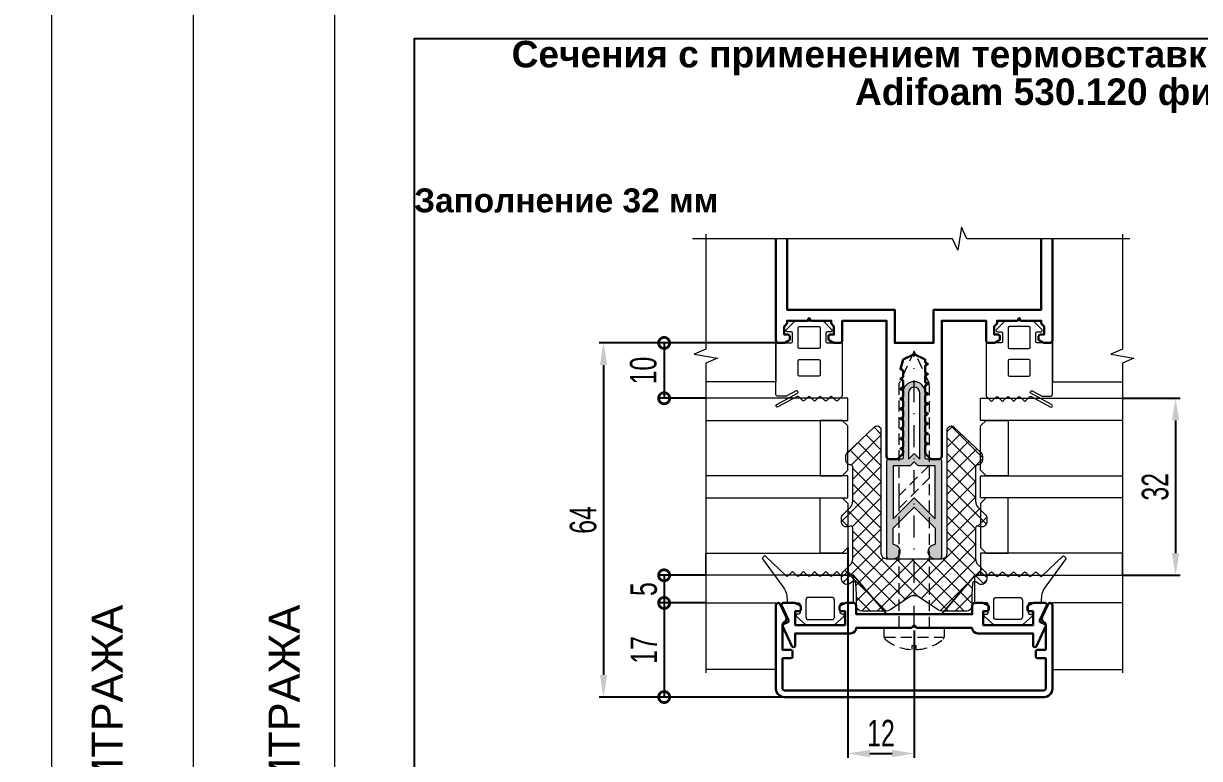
# Model space of a CAD drawing. Extents: x -37 to 8820, y -336 to 478.
# Drawn here: x 4390.8 to 4523.8, y 205.7 to 288.7 of the extents above; entities that cross this region are included whole.
import ezdxf

# ---------------------------------------------------------------- set-up
doc = ezdxf.new("R2010")
doc.units = 0
doc.header["$LTSCALE"] = 5
doc.linetypes.add('DASHDOT', pattern=[1, 0.5, -0.25, 0, -0.25])
doc.linetypes.add('HIDDEN', pattern=[0.375, 0.25, -0.125])
doc.layers.get('0').update_dxf_attribs({"linetype": 'CONTINUOUS', "lineweight": 30})
doc.layers.get('DEFPOINTS').update_dxf_attribs({"linetype": 'CONTINUOUS'})
for name, color, linetype, lineweight in [('1', 6, 'DASHDOT', 13), ('2', 3, 'HIDDEN', 13), ('Dimentions', 5, 'CONTINUOUS', 15), ('Glass', 5, 'CONTINUOUS', 20), ('Герлен', 7, 'CONTINUOUS', 60), ('Зигзаг', 1, 'CONTINUOUS', 15), ('Конструкции', 252, 'CONTINUOUS', 20), ('Рамки', 1, 'CONTINUOUS', 15), ('Текстовый', 7, 'CONTINUOUS', 9), ('Уплотнители', 1, 'CONTINUOUS', 20), ('Штриховка', 1, 'CONTINUOUS', 5)]:
    doc.layers.add(name, color=color, linetype=linetype, lineweight=lineweight)
doc.layers.add('Скрытые', color=14, linetype='CONTINUOUS', plot=False)
doc.styles.add('3', font='RUSS.SHX', dxfattribs={"width": 0.7, "height": 3})
doc.styles.add('Каталожный', font='arial.ttf', dxfattribs={"height": 2.5})
doc.styles.add('Фирм', font='arial.ttf', dxfattribs={"height": 3.5})
doc.dimstyles.new('MX1_6', dxfattribs={"dimtxt": 3, "dimasz": 2.5, "dimexe": 0.5, "dimexo": 0, "dimgap": 0.8, "dimtad": 1, "dimlfac": 1.6, "dimdsep": 46, "dimtxsty": '3', "dimcen": 0, "dimclrd": 256, "dimclre": 256, "dimclrt": 256, "dimaunit": 1, "dimadec": 0, "dimazin": 0, "dimtfac": 1, "dimtmove": 0, "dimatfit": 1, "dimfxl": 1, "dimtvp": 1, "dimtolj": 1, "dimtzin": 0, "dimarcsym": 0})

# ---------------------------------------------------------------- blocks, each defined once
blk = doc.blocks.new('*D420')
at = {"layer": 'DEFPOINTS', "color": 0, "linetype": 'Continuous', "transparency": 16777216}
for p in [(4515.07, 246.4), (4515.07, 226.4), (4521.08, 226.4)]:
    blk.add_point(p, dxfattribs=at)
at = {"layer": 'Dimentions', "linetype": 'Continuous', "lineweight": -2, "transparency": 16777216}
for p, q in [((4515.07, 246.4), (4521.58, 246.4)), ((4521.08, 243.9), (4521.08, 228.9)), ((4515.07, 226.4), (4521.58, 226.4))]:
    blk.add_line(p, q, dxfattribs=at)
at = {"layer": 'Dimentions', "linetype": 'Continuous', "transparency": 16777216}
for points in [[(4520.66, 243.9), (4521.49, 243.9), (4521.08, 246.4)], [(4520.66, 228.9), (4521.49, 228.9), (4521.08, 226.4)]]:
    blk.add_solid(points, dxfattribs=at)
at = {"layer": 'Dimentions', "linetype": 'Continuous', "transparency": 16777216, "insert": (4518.78, 236.4), "char_height": 3, "attachment_point": 5, "rotation": 90, "style": '3'}
blk.add_mtext('\\A1;32', dxfattribs=at)
blk = doc.blocks.new('_DotSmall')
at = {"color": 0, "linetype": 'ByBlock', "const_width": 0.5}
blk.add_lwpolyline([(-0.0625, 0, 1), (0.0625, 0, 1)], format="xyb", close=True, dxfattribs=at)
blk = doc.blocks.new('*D421')
at = {"layer": 'DEFPOINTS', "color": 0, "linetype": 'Continuous', "transparency": 16777216}
for p in [(4467.98, 223.28), (4463.26, 212.65), (4477.66, 212.65)]:
    blk.add_point(p, dxfattribs=at)
at = {"layer": 'Dimentions', "linetype": 'Continuous', "lineweight": -2, "transparency": 16777216}
for p, q in [((4467.98, 223.28), (4462.76, 223.28)), ((4463.26, 223.28), (4463.26, 212.65)), ((4477.66, 212.65), (4462.76, 212.65))]:
    blk.add_line(p, q, dxfattribs=at)
at = {"layer": 'Dimentions', "linetype": 'Continuous', "lineweight": -2, "transparency": 16777216, "xscale": 2.5, "yscale": 2.5, "zscale": 2.5}
for p, rotation in [((4463.26, 223.28), 90), ((4463.26, 212.65), 270)]:
    blk.add_blockref('_DotSmall', p, dxfattribs=dict(at, rotation=rotation))
at = {"layer": 'Dimentions', "linetype": 'Continuous', "transparency": 16777216, "insert": (4460.96, 217.96), "char_height": 3, "attachment_point": 5, "rotation": 90, "style": '3'}
blk.add_mtext('\\A1;17', dxfattribs=at)
blk = doc.blocks.new('*D422')
at = {"layer": 'DEFPOINTS', "color": 0, "linetype": 'Continuous', "transparency": 16777216}
for p in [(4467.98, 226.4), (4463.26, 223.28), (4467.98, 223.28)]:
    blk.add_point(p, dxfattribs=at)
at = {"layer": 'Dimentions', "linetype": 'Continuous', "lineweight": -2, "transparency": 16777216}
for p, q in [((4467.98, 226.4), (4462.76, 226.4)), ((4463.26, 226.4), (4463.26, 223.28)), ((4467.98, 223.28), (4462.76, 223.28))]:
    blk.add_line(p, q, dxfattribs=at)
at = {"layer": 'Dimentions', "linetype": 'Continuous', "lineweight": -2, "transparency": 16777216, "xscale": 2.5, "yscale": 2.5, "zscale": 2.5}
for p, rotation in [((4463.26, 226.4), 90), ((4463.26, 223.28), 270)]:
    blk.add_blockref('_DotSmall', p, dxfattribs=dict(at, rotation=rotation))
at = {"layer": 'Dimentions', "linetype": 'Continuous', "transparency": 16777216, "insert": (4460.96, 224.84), "char_height": 3, "attachment_point": 5, "rotation": 90, "style": '3'}
blk.add_mtext('\\A1;5', dxfattribs=at)
blk = doc.blocks.new('*D423')
at = {"layer": 'DEFPOINTS', "color": 0, "linetype": 'Continuous', "transparency": 16777216}
for p in [(4475.9, 252.65), (4463.26, 246.4), (4467.98, 246.4)]:
    blk.add_point(p, dxfattribs=at)
at = {"layer": 'Dimentions', "linetype": 'Continuous', "lineweight": -2, "transparency": 16777216}
for p, q in [((4475.9, 252.65), (4462.76, 252.65)), ((4463.26, 252.65), (4463.26, 246.4)), ((4467.98, 246.4), (4462.76, 246.4))]:
    blk.add_line(p, q, dxfattribs=at)
at = {"layer": 'Dimentions', "linetype": 'Continuous', "lineweight": -2, "transparency": 16777216, "xscale": 2.5, "yscale": 2.5, "zscale": 2.5}
for p, rotation in [((4463.26, 252.65), 90), ((4463.26, 246.4), 270)]:
    blk.add_blockref('_DotSmall', p, dxfattribs=dict(at, rotation=rotation))
at = {"layer": 'Dimentions', "linetype": 'Continuous', "transparency": 16777216, "insert": (4460.91, 249.53), "char_height": 3, "attachment_point": 5, "rotation": 90, "style": '3'}
blk.add_mtext('\\A1;10', dxfattribs=at)
blk = doc.blocks.new('*D424')
at = {"layer": 'DEFPOINTS', "color": 0, "linetype": 'Continuous', "transparency": 16777216}
for p in [(4475.9, 252.65), (4456.41, 212.65), (4475.32, 212.65)]:
    blk.add_point(p, dxfattribs=at)
at = {"layer": 'Dimentions', "linetype": 'Continuous', "lineweight": -2, "transparency": 16777216}
for p, q in [((4475.9, 252.65), (4455.91, 252.65)), ((4456.41, 250.15), (4456.41, 215.15)), ((4475.32, 212.65), (4455.91, 212.65))]:
    blk.add_line(p, q, dxfattribs=at)
at = {"layer": 'Dimentions', "linetype": 'Continuous', "transparency": 16777216}
for points in [[(4455.99, 250.15), (4456.83, 250.15), (4456.41, 252.65)], [(4455.99, 215.15), (4456.83, 215.15), (4456.41, 212.65)]]:
    blk.add_solid(points, dxfattribs=at)
at = {"layer": 'Dimentions', "linetype": 'Continuous', "transparency": 16777216, "insert": (4454.11, 232.65), "char_height": 3, "attachment_point": 5, "rotation": 90, "style": '3'}
blk.add_mtext('\\A1;64', dxfattribs=at)
blk = doc.blocks.new('*D429')
at = {"layer": 'DEFPOINTS', "color": 0, "linetype": 'Continuous', "transparency": 16777216}
for p in [(4484.02, 229.53), (4491.52, 220.15), (4491.52, 206.27)]:
    blk.add_point(p, dxfattribs=at)
at = {"layer": 'Dimentions', "linetype": 'Continuous', "lineweight": -2, "transparency": 16777216}
for p, q in [((4484.02, 229.53), (4484.02, 205.77)), ((4491.52, 220.15), (4491.52, 205.77)), ((4486.52, 206.27), (4489.02, 206.27))]:
    blk.add_line(p, q, dxfattribs=at)
at = {"layer": 'Dimentions', "linetype": 'Continuous', "transparency": 16777216}
for points in [[(4486.52, 206.68), (4486.52, 205.85), (4484.02, 206.27)], [(4489.02, 206.68), (4489.02, 205.85), (4491.52, 206.27)]]:
    blk.add_solid(points, dxfattribs=at)
at = {"layer": 'Dimentions', "linetype": 'Continuous', "transparency": 16777216, "insert": (4487.77, 208.57), "char_height": 3, "attachment_point": 5, "style": '3'}
blk.add_mtext('\\A1;12', dxfattribs=at)

msp = doc.modelspace()

# ---------------------------------------------------------------- hatches: boundary and pattern name
at = {"layer": 'Штриховка'}
h = msp.add_hatch(color=256, dxfattribs=at)
h.paths.add_polyline_path([(4491.9635, 238.7753), (4491.5242, 239.2146), (4491.0848, 238.7753), (4489.1492, 238.7753), (4489.1492, 232.7734), (4491.5242, 235.1484), (4493.8992, 232.7734), (4493.8992, 238.7753)], flags=16)
edge = h.paths.add_edge_path()
edge.add_line((4494.4617, 239.5253), (4492.9304, 239.5253))
edge.add_arc((4492.9304, 239.6815), 0.1562, 180, 270, ccw=False)
edge.add_line((4492.7742, 239.6815), (4492.7742, 243.7753))
edge.add_arc((4492.6804, 243.9003), 0.1562, 306.869898, 413.130102)
edge.add_line((4492.7742, 244.0253), (4492.7742, 247.0253))
edge.add_arc((4491.5242, 247.0253), 1.25, 0, 180)
edge.add_line((4490.2742, 247.0253), (4490.2742, 244.0253))
edge.add_arc((4490.3679, 243.9003), 0.1562, 126.869898, 233.130102)
edge.add_line((4490.2742, 243.7753), (4490.2742, 239.6815))
edge.add_arc((4490.1179, 239.6815), 0.1562, -90, 0, ccw=False)
edge.add_line((4490.1179, 239.5253), (4488.5867, 239.5253))
edge.add_arc((4488.5867, 239.3378), 0.1875, 90, 180)
edge.add_line((4488.3992, 239.3378), (4488.3992, 228.4628))
edge.add_arc((4488.5867, 228.4628), 0.1875, 180, 270)
edge.add_line((4488.5867, 228.2753), (4489.1804, 228.2753))
edge.add_arc((4489.1804, 229.0565), 0.7812, 270, 440.718201)
edge.add_arc((4489.3367, 230.0126), 0.1875, 180, 260.718201, ccw=False)
edge.add_line((4489.1492, 230.0126), (4489.1492, 231.7128))
edge.add_line((4489.1492, 231.7128), (4491.5242, 234.0878))
edge.add_line((4491.5242, 234.0878), (4493.8992, 231.7128))
edge.add_line((4493.8992, 231.7128), (4493.8992, 230.0126))
edge.add_arc((4493.7117, 230.0126), 0.1875, 279.281799, 360, ccw=False)
edge.add_arc((4493.8679, 229.0565), 0.7812, 99.281799, 270)
edge.add_line((4493.8679, 228.2753), (4494.4617, 228.2753))
edge.add_arc((4494.4617, 228.4628), 0.1875, 270, 360)
edge.add_line((4494.6492, 228.4628), (4494.6492, 239.3378))
edge.add_arc((4494.4617, 239.3378), 0.1875, 0, 90)
edge = h.paths.add_edge_path(flags=16)
edge.add_line((4491.5242, 240.1503), (4492.1492, 239.5253))
edge.add_line((4492.1492, 239.5253), (4492.1492, 247.0253))
edge.add_arc((4491.5242, 247.0253), 0.625, 0, 180)
edge.add_line((4490.8992, 247.0253), (4490.8992, 239.5253))
edge.add_line((4490.8992, 239.5253), (4491.5242, 240.1503))
at = {"layer": 'Штриховка', "lineweight": 5}
h = msp.add_hatch(dxfattribs=at)
h.set_pattern_fill('NET', color=256, scale=10, angle=45, style=0)
h.set_pattern_definition([(45, (195.701, 2586.3425), (-0.88388348, 0.88388348), []), (135, (195.701, 2586.3425), (-0.88388348, -0.88388348), [])])
edge = h.paths.add_edge_path()
edge.add_arc((4495.7179, 242.8378), 0.4375, 45, 90, ccw=False)
edge.add_line((4496.0273, 243.1471), (4499.0598, 240.2708))
edge.add_arc((4498.6179, 239.8289), 0.625, 0, 45, ccw=False)
edge.add_line((4499.2429, 239.8289), (4499.2429, 239.4754))
edge.add_arc((4498.6268, 239.4723), 0.6161, -75.309061, 0.28096, ccw=False)
edge.add_arc((4498.7117, 238.6368), 0.25, 73.39845, 180)
edge.add_line((4498.4617, 238.6368), (4498.4617, 234.761))
edge.add_arc((4499.3992, 234.761), 0.9375, 180, 225)
edge.add_line((4498.7362, 234.0981), (4499.5598, 233.2745))
edge.add_arc((4499.1179, 232.8326), 0.625, 0, 45, ccw=False)
edge.add_line((4499.7429, 232.8326), (4499.7429, 232.479))
edge.add_arc((4499.1179, 232.479), 0.625, 248.459594, 360, ccw=False)
edge.add_arc((4498.7117, 231.7209), 0.25, 45, 180)
edge.add_line((4498.4617, 231.7209), (4498.4617, 228.2647))
edge.add_arc((4499.3992, 228.2647), 0.9375, 180, 225)
edge.add_line((4498.7362, 227.6018), (4499.5598, 226.7782))
edge.add_arc((4499.1179, 226.3363), 0.625, 0, 45, ccw=False)
edge.add_line((4499.7429, 226.3363), (4499.7429, 225.9827))
edge.add_arc((4499.1179, 225.9827), 0.625, -135, 0, ccw=False)
edge.add_line((4498.676, 225.5408), (4498.512, 225.6568))
edge.add_arc((4498.3676, 225.4527), 0.25, 54.716356, 177.011206)
edge.add_line((4498.1179, 225.4658), (4498.0554, 224.2686))
edge.add_line((4498.0554, 224.2686), (4498.0554, 222.9628))
edge.add_arc((4497.4304, 222.9628), 0.625, -90, 0, ccw=False)
edge.add_line((4497.4304, 222.3378), (4497.2742, 222.3378))
edge.add_line((4497.2742, 222.3378), (4494.8506, 222.3378))
edge.add_arc((4494.8506, 223.5878), 1.25, 236.745633, 270, ccw=False)
edge.add_line((4494.1651, 222.5425), (4491.9606, 223.9881))
edge.add_arc((4491.5242, 223.1324), 0.9605, 62.973316, 117.026684)
edge.add_line((4491.0877, 223.9881), (4488.8832, 222.5425))
edge.add_arc((4488.1977, 223.5878), 1.25, 270, 303.254367, ccw=False)
edge.add_line((4488.1977, 222.3378), (4485.7742, 222.3378))
edge.add_line((4485.7742, 222.3378), (4485.6179, 222.3378))
edge.add_arc((4485.6179, 222.9628), 0.625, 180, 270, ccw=False)
edge.add_line((4484.9929, 222.9628), (4484.9929, 224.2686))
edge.add_line((4484.9929, 224.2686), (4484.9304, 225.4658))
edge.add_arc((4484.6807, 225.4527), 0.25, 2.988794, 125.283644)
edge.add_line((4484.5363, 225.6568), (4484.3723, 225.5408))
edge.add_arc((4483.9304, 225.9827), 0.625, 180, 315, ccw=False)
edge.add_line((4483.3054, 225.9827), (4483.3054, 226.3363))
edge.add_arc((4483.9304, 226.3363), 0.625, 135, 180, ccw=False)
edge.add_line((4483.4885, 226.7782), (4484.3121, 227.6018))
edge.add_arc((4483.6492, 228.2647), 0.9375, 315, 360)
edge.add_line((4484.5867, 228.2647), (4484.5867, 231.7209))
edge.add_arc((4484.3367, 231.7209), 0.25, 360, 495)
edge.add_arc((4483.9304, 232.479), 0.625, 180, 291.540406, ccw=False)
edge.add_line((4483.3054, 232.479), (4483.3054, 232.8326))
edge.add_arc((4483.9304, 232.8326), 0.625, 135, 180, ccw=False)
edge.add_line((4483.4885, 233.2745), (4484.3121, 234.0981))
edge.add_arc((4483.6492, 234.761), 0.9375, 315, 360)
edge.add_line((4484.5867, 234.761), (4484.5867, 238.6368))
edge.add_arc((4484.3367, 238.6368), 0.25, 360, 466.60155)
edge.add_arc((4484.4215, 239.4723), 0.6161, 179.71904, 255.309061, ccw=False)
edge.add_line((4483.8054, 239.4754), (4483.8054, 239.8289))
edge.add_arc((4484.4304, 239.8289), 0.625, 135, 180, ccw=False)
edge.add_line((4483.9885, 240.2708), (4487.021, 243.1471))
edge.add_arc((4487.3304, 242.8378), 0.4375, 90, 135, ccw=False)
edge.add_line((4487.3304, 243.2753), (4487.3367, 243.2753))
edge.add_arc((4487.3367, 242.8378), 0.4375, 0, 90, ccw=False)
edge.add_line((4487.7742, 242.8378), (4487.7742, 228.9003))
edge.add_arc((4488.3992, 228.9003), 0.625, 180, 270)
edge.add_line((4488.3992, 228.2753), (4491.5242, 228.2753))
edge.add_line((4491.5242, 228.2753), (4494.6492, 228.2753))
edge.add_arc((4494.6492, 228.9003), 0.625, 270, 360)
edge.add_line((4495.2742, 228.9003), (4495.2742, 242.8378))
edge.add_arc((4495.7117, 242.8378), 0.4375, 90, 180, ccw=False)

# ---------------------------------------------------------------- linework, layer by layer
msp.add_lwpolyline([(4475.8992, 264.4141), (4475.8992, 252.9628, 0.41421356), (4476.2117, 252.6503), (4476.7924, 252.6503, 0.11643382), (4476.8762, 252.6701), (4477.358, 252.911, 0.28407904), (4477.4617, 253.0787), (4477.4617, 253.4003, 0.41421356), (4477.2742, 253.5878), (4476.8367, 253.5878), (4476.8367, 254.5253), (4477.0942, 254.7829, 0.19891237), (4477.1492, 254.9155), (4477.1492, 255.1503), (4479.377, 255.1503, 0.28407904), (4479.5447, 255.2539), (4479.6492, 255.4628), (4479.7536, 255.2539, 0.28407904), (4479.9213, 255.1503), (4482.1492, 255.1503), (4482.1492, 254.9155, 0.19891237), (4482.2041, 254.7829), (4482.4617, 254.5253), (4482.4617, 253.5878), (4482.0242, 253.5878, 0.41421356), (4481.8367, 253.4003), (4481.8367, 253.0787, 0.28407904), (4481.9403, 252.911), (4482.4221, 252.6701, 0.11643382), (4482.5059, 252.6503), (4483.0867, 252.6503, 0.41421356), (4483.3992, 252.9628), (4483.3992, 255.1503), (4488.3992, 255.1503), (4488.3992, 239.8378, 0.41421356), (4488.7117, 239.5253), (4489.5715, 239.5253, 0.19891237), (4489.7041, 239.5802), (4490.2192, 240.0954, 0.19891237), (4490.2742, 240.228), (4490.2742, 240.4407, 0.28407904), (4490.1705, 240.6084), (4489.9617, 240.7128), (4490.1705, 240.8172, 0.28407904), (4490.2742, 240.9849), (4490.2742, 241.5657, 0.28407904), (4490.1705, 241.7334), (4489.9617, 241.8378), (4490.1705, 241.9422, 0.28407904), (4490.2742, 242.1099), (4490.2742, 242.6907, 0.28407904), (4490.1705, 242.8584), (4489.9617, 242.9628), (4490.1705, 243.0672, 0.28407904), (4490.2742, 243.2349), (4490.2742, 243.8157, 0.28407904), (4490.1705, 243.9834), (4489.9617, 244.0878), (4490.1705, 244.1922, 0.28407904), (4490.2742, 244.3599), (4490.2742, 244.9407, 0.28407904), (4490.1705, 245.1084), (4489.9617, 245.2128), (4490.1705, 245.3172, 0.28407904), (4490.2742, 245.4849), (4490.2742, 246.0657, 0.28407904), (4490.1705, 246.2334), (4489.9617, 246.3378), (4490.1705, 246.4422, 0.28407904), (4490.2742, 246.6099), (4490.2742, 247.1907, 0.28407904), (4490.1705, 247.3584), (4489.9617, 247.4628), (4490.1705, 247.5672, 0.28407904), (4490.2742, 247.7349), (4490.2742, 248.3157, 0.28407904), (4490.1705, 248.4834), (4489.9617, 248.5878), (4490.1705, 248.6922, 0.28407904), (4490.2742, 248.8599), (4490.2742, 249.4407, 0.28407904), (4490.1705, 249.6084), (4489.9617, 249.7128), (4490.2742, 250.7753), (4491.5242, 251.4003), (4492.7742, 250.7753), (4492.7742, 250.5474, 0.28407904), (4492.8778, 250.3797), (4493.0867, 250.2753), (4492.8778, 250.1709, 0.28407904), (4492.7742, 250.0032), (4492.7742, 249.4224, 0.28407904), (4492.8778, 249.2547), (4493.0867, 249.1503), (4492.8778, 249.0459, 0.28407904), (4492.7742, 248.8782), (4492.7742, 248.2974, 0.28407904), (4492.8778, 248.1297), (4493.0867, 248.0253), (4492.8778, 247.9209, 0.28407904), (4492.7742, 247.7532), (4492.7742, 247.1724, 0.28407904), (4492.8778, 247.0047), (4493.0867, 246.9003), (4492.8778, 246.7959, 0.28407904), (4492.7742, 246.6282), (4492.7742, 246.0474, 0.28407904), (4492.8778, 245.8797), (4493.0867, 245.7753), (4492.8778, 245.6709, 0.28407904), (4492.7742, 245.5032), (4492.7742, 244.9224, 0.28407904), (4492.8778, 244.7547), (4493.0867, 244.6503), (4492.8778, 244.5459, 0.28407904), (4492.7742, 244.3782), (4492.7742, 243.7974, 0.28407904), (4492.8778, 243.6297), (4493.0867, 243.5253), (4492.8778, 243.4209, 0.28407904), (4492.7742, 243.2532), (4492.7742, 242.6724, 0.28407904), (4492.8778, 242.5047), (4493.0867, 242.4003), (4492.8778, 242.2959, 0.28407904), (4492.7742, 242.1282), (4492.7742, 241.5474, 0.28407904), (4492.8778, 241.3797), (4493.0867, 241.2753), (4492.8778, 241.1709, 0.28407904), (4492.7742, 241.0032), (4492.7742, 240.228, 0.19891237), (4492.8291, 240.0954), (4493.3442, 239.5802, 0.19891237), (4493.4768, 239.5253), (4494.3367, 239.5253, 0.41421356), (4494.6492, 239.8378), (4494.6492, 255.1503), (4499.6492, 255.1503), (4499.6492, 252.9628, 0.41421356), (4499.9617, 252.6503), (4500.5424, 252.6503, 0.11643382), (4500.6262, 252.6701), (4501.108, 252.911, 0.28407904), (4501.2117, 253.0787), (4501.2117, 253.4003, 0.41421356), (4501.0242, 253.5878), (4500.5867, 253.5878), (4500.5867, 254.5253), (4500.8442, 254.7829, 0.19891237), (4500.8992, 254.9155), (4500.8992, 255.1503), (4503.127, 255.1503, 0.28407904), (4503.2947, 255.2539), (4503.3992, 255.4628), (4503.5036, 255.2539, 0.28407904), (4503.6713, 255.1503), (4505.8992, 255.1503), (4505.8992, 254.9155, 0.19891237), (4505.9541, 254.7829), (4506.2117, 254.5253), (4506.2117, 253.5878), (4505.7742, 253.5878, 0.41421356), (4505.5867, 253.4003), (4505.5867, 253.0787, 0.28407904), (4505.6903, 252.911), (4506.1721, 252.6701, 0.11643382), (4506.2559, 252.6503), (4506.8367, 252.6503, 0.41421356), (4507.1492, 252.9628), (4507.1492, 264.4141)], format="xyb")
msp.add_lwpolyline([(4477.1492, 264.4141), (4477.1492, 256.4003), (4489.3367, 256.4003), (4489.3367, 252.6503), (4493.7117, 252.6503), (4493.7117, 256.4003), (4505.8992, 256.4003), (4505.8992, 264.4141)])
for points in [[(4506.3992, 217.9628), (4506.3992, 220.7886, 0.27973928), (4506.1972, 221.1213, -0.40155944), (4506.0026, 221.6943), (4506.6726, 223.1309, -0.80258485), (4507.1492, 223.0253), (4507.1492, 213.5878, -0.41421356), (4506.2117, 212.6503), (4476.8367, 212.6503, -0.41421356), (4475.8992, 213.5878), (4475.8992, 223.0253, -0.80258485), (4476.3757, 223.1309), (4477.0457, 221.6943, -0.40155944), (4476.8511, 221.1213, 0.27973928), (4476.6492, 220.7886), (4476.6492, 217.9628), (4477.5867, 217.9628, -0.41421356), (4477.7742, 217.7753), (4477.7742, 217.2128, -0.41421356), (4477.5867, 217.0253), (4476.6492, 217.0253), (4476.6492, 213.5878, 0.41421356), (4476.8367, 213.4003), (4506.2117, 213.4003, 0.41421356), (4506.3992, 213.5878), (4506.3992, 217.0253), (4505.4617, 217.0253, -0.41421356), (4505.2742, 217.2128), (4505.2742, 217.7753, -0.41421356), (4505.4617, 217.9628)], [(4498.0867, 220.4628), (4491.9143, 220.4628, -0.19891237), (4491.7817, 220.5177), (4491.5242, 220.7753), (4491.2666, 220.5177, -0.19891237), (4491.134, 220.4628), (4484.9617, 220.4628, -0.41421356), (4484.3367, 219.8378), (4478.0867, 219.8378), (4478.0867, 218.4628, -0.41421356), (4477.8992, 218.2753), (4477.8802, 218.2753, -0.29147342), (4477.7102, 218.3835), (4476.6667, 220.6214, -0.41421356), (4476.7574, 220.8705), (4477.2292, 221.0905, 0.41421356), (4477.3199, 221.3397), (4476.5417, 223.0085, -0.54861879), (4476.7117, 223.2753), (4478.0424, 223.2753, -0.11643382), (4478.1262, 223.2555), (4478.608, 223.0146, -0.28407904), (4478.7117, 222.8469), (4478.7117, 222.5253, -0.41421356), (4478.5242, 222.3378), (4478.0867, 222.3378), (4478.0867, 220.7753), (4483.7117, 220.7753), (4483.7117, 222.3378), (4483.2742, 222.3378, -0.41421356), (4483.0867, 222.5253), (4483.0867, 222.8469, -0.28407904), (4483.1903, 223.0146), (4483.6721, 223.2555, -0.11643382), (4483.7559, 223.2753), (4484.6492, 223.2753, -0.41421356), (4484.9617, 222.9628), (4484.9617, 222.0253), (4498.0867, 222.0253), (4498.0867, 222.9628, -0.41421356), (4498.3992, 223.2753), (4499.2924, 223.2753, -0.11643382), (4499.3762, 223.2555), (4499.858, 223.0146, -0.28407904), (4499.9617, 222.8469), (4499.9617, 222.5253, -0.41421356), (4499.7742, 222.3378), (4499.3367, 222.3378), (4499.3367, 220.7753), (4504.9617, 220.7753), (4504.9617, 222.3378), (4504.5242, 222.3378, -0.41421356), (4504.3367, 222.5253), (4504.3367, 222.8469, -0.28407904), (4504.4403, 223.0146), (4504.9221, 223.2555, -0.11643382), (4505.0059, 223.2753), (4506.3367, 223.2753, -0.54861879), (4506.5066, 223.0085), (4505.7284, 221.3397, 0.41421356), (4505.8191, 221.0905), (4506.2909, 220.8705, -0.41421356), (4506.3816, 220.6214), (4505.3381, 218.3835, -0.29147342), (4505.1681, 218.2753), (4505.1492, 218.2753, -0.41421356), (4504.9617, 218.4628), (4504.9617, 219.8378), (4498.7117, 219.8378, -0.41421356)]]:
    msp.add_lwpolyline(points, format="xyb", close=True)
at = {"layer": '1'}
msp.add_line((4491.5242, 220.4628), (4491.5242, 251.7128), dxfattribs=at)
at = {"layer": '2'}
msp.add_line((4488.1492, 219.4067), (4494.8992, 219.4067), dxfattribs=at)
for points in [[(4493.2429, 220.4628), (4493.2429, 248.0269), (4491.5242, 251.7128), (4489.8054, 248.0269), (4489.8054, 220.4628)], [(4489.8054, 233.9625), (4493.2429, 237.4), (4493.2429, 238.8323), (4489.8054, 235.3948)]]:
    msp.add_lwpolyline(points, close=True, dxfattribs=at)
msp.add_lwpolyline([(4491.2785, 217.9999, -0.16184886), (4488.2628, 219.1657, -0.22388754), (4488.1492, 219.4067), (4488.1492, 220.4628), (4494.8992, 220.4628), (4494.8992, 219.4067, -0.22388754), (4494.7855, 219.1657, -0.16184886), (4491.7698, 217.9999), (4491.7698, 218.4376), (4491.2785, 218.4376)], format="xyb", close=True, dxfattribs=at)
at = {"layer": 'Dimentions', "linetype": 'Continuous'}
for p, q in [((4394, 297), (4394, 0)), ((4426, 297), (4426, 0))]:
    msp.add_line(p, q, dxfattribs=at)
at = {"layer": 'Glass'}
for points in [[(4467.979, 243.9003), (4484.0242, 243.9003), (4484.0242, 246.4003), (4467.979, 246.4003)], [(4515.0693, 243.9003), (4499.0242, 243.9003), (4499.0242, 246.4003), (4515.0693, 246.4003)], [(4484.0242, 238.2753), (4484.0242, 243.2753), (4483.3992, 243.9003), (4480.8992, 243.9003), (4480.8992, 237.6503), (4483.3992, 237.6503)], [(4499.0242, 238.2753), (4499.0242, 243.2753), (4499.6492, 243.9003), (4502.1492, 243.9003), (4502.1492, 237.6503), (4499.6492, 237.6503)], [(4467.979, 235.1503), (4484.0242, 235.1503), (4484.0242, 237.6503), (4467.979, 237.6503)], [(4515.0693, 235.1503), (4499.0242, 235.1503), (4499.0242, 237.6503), (4515.0693, 237.6503)], [(4484.0242, 234.5253), (4484.0242, 229.5253), (4483.3992, 228.9003), (4480.8992, 228.9003), (4480.8992, 235.1503), (4483.3992, 235.1503)], [(4499.0242, 234.5253), (4499.0242, 229.5253), (4499.6492, 228.9003), (4502.1492, 228.9003), (4502.1492, 235.1503), (4499.6492, 235.1503)], [(4467.979, 228.9003), (4484.0242, 228.9003), (4484.0242, 226.4003), (4467.979, 226.4003)], [(4515.0693, 228.9003), (4499.0242, 228.9003), (4499.0242, 226.4003), (4515.0693, 226.4003)]]:
    msp.add_lwpolyline(points, close=True, dxfattribs=at)
at = {"layer": 'Герлен', "ltscale": 2, "const_width": 0.1875}
msp.add_lwpolyline([(4504.3921, 226.4003), (4498.3992, 226.4003), (4494.6492, 222.0253), (4488.3992, 222.0253), (4484.6492, 226.4003), (4478.4688, 226.4003)], dxfattribs=at)
at = {"layer": 'Зигзаг'}
for points in [[(4515.909, 264.4141), (4497.4668, 264.4141), (4496.8859, 265.732), (4496.4503, 263.1193), (4495.8678, 264.4141), (4466.4684, 264.4141)], [(4467.979, 264.9536), (4467.979, 251.9508), (4466.6611, 251.37), (4469.2738, 250.9343), (4467.979, 250.3518), (4467.979, 215.3854)], [(4515.0693, 264.9536), (4515.0693, 251.9508), (4513.7514, 251.37), (4516.3641, 250.9343), (4515.0693, 250.3518), (4515.0693, 215.3854)]]:
    msp.add_lwpolyline(points, dxfattribs=at)
at = {"layer": 'Конструкции'}
for points in [[(4475.8992, 264.4141), (4475.8992, 248.2753), (4467.979, 248.2753)], [(4507.1492, 264.4141), (4507.1492, 248.2753), (4515.0693, 248.2753)], [(4467.979, 223.2753), (4475.8992, 223.2753), (4475.8992, 215.7753), (4467.979, 215.7753)], [(4515.0693, 223.2753), (4507.1492, 223.2753), (4507.1492, 215.7753), (4515.0693, 215.7753)]]:
    msp.add_lwpolyline(points, dxfattribs=at)
at = {"layer": 'Рамки', "linetype": 'Continuous'}
for points in [[(4200, 297), (4410, 297), (4410, 0), (4200, 0)], [(4620, 297), (4410, 297), (4410, 0), (4620, 0)]]:
    msp.add_lwpolyline(points, close=True, dxfattribs=at)
at = {"layer": 'Скрытые', "linetype": 'Continuous'}
msp.add_lwpolyline([(4600, 10), (4600, 287), (4435, 287), (4435, 10)], close=True, dxfattribs=at)
at = {"layer": 'Уплотнители'}
for points in [[(4478.1684, 247.2361), (4477.1233, 246.6692, -0.12491271), (4477.0488, 246.6503), (4476.0554, 246.6503, -0.41421356), (4475.8992, 246.8065), (4475.8992, 252.6503), (4477.6179, 252.6503, 0.41421356), (4477.7742, 252.8065), (4477.7742, 253.744, 0.41421356), (4477.6179, 253.9003), (4477.2117, 253.9003, -0.66858666), (4477.1013, 254.1671), (4478.0409, 255.1046, -0.19861919), (4478.1513, 255.1503), (4481.147, 255.1503, -0.19861919), (4481.2574, 255.1046), (4482.197, 254.1671, -0.66858666), (4482.0867, 253.9003), (4481.6804, 253.9003, 0.41421356), (4481.5242, 253.744), (4481.5242, 252.8065, 0.41421356), (4481.6804, 252.6503), (4483.3992, 252.6503), (4483.3992, 246.715, -0.19891237), (4483.3534, 246.6045), (4482.8846, 246.1358, -0.41421356), (4482.6637, 246.1358), (4482.2596, 246.5398, 0.41421356), (4482.0387, 246.5398), (4481.6346, 246.1358, -0.41421356), (4481.4137, 246.1358), (4481.0096, 246.5398, 0.41421356), (4480.7887, 246.5398), (4480.3846, 246.1358, -0.41421356), (4480.1637, 246.1358), (4479.7596, 246.5398, 0.41421356), (4479.5387, 246.5398), (4479.1346, 246.1358, -0.41421356), (4478.9137, 246.1358), (4478.4816, 246.5678, 0.33207606), (4478.2966, 246.5947), (4476.1299, 245.4192, -1), (4475.9809, 245.6939), (4478.3174, 246.9615, 1)], [(4478.5554, 254.5253), (4480.7429, 254.5253, -0.41421356), (4480.8992, 254.369), (4480.8992, 252.1815, -0.41421356), (4480.7429, 252.0253), (4478.5554, 252.0253, -0.41421356), (4478.3992, 252.1815), (4478.3992, 254.369, -0.41421356)], [(4504.8799, 247.2361), (4505.925, 246.6692, 0.12491271), (4505.9995, 246.6503), (4506.9929, 246.6503, 0.41421356), (4507.1492, 246.8065), (4507.1492, 252.6503), (4505.4304, 252.6503, -0.41421356), (4505.2742, 252.8065), (4505.2742, 253.744, -0.41421356), (4505.4304, 253.9003), (4505.8367, 253.9003, 0.66858666), (4505.947, 254.1671), (4505.0074, 255.1046, 0.19861919), (4504.897, 255.1503), (4501.9013, 255.1503, 0.19861919), (4501.7909, 255.1046), (4500.8513, 254.1671, 0.66858666), (4500.9617, 253.9003), (4501.3679, 253.9003, -0.41421356), (4501.5242, 253.744), (4501.5242, 252.8065, -0.41421356), (4501.3679, 252.6503), (4499.6492, 252.6503), (4499.6492, 246.715, 0.19891237), (4499.6949, 246.6045), (4500.1637, 246.1358, 0.41421356), (4500.3846, 246.1358), (4500.7887, 246.5398, -0.41421356), (4501.0096, 246.5398), (4501.4137, 246.1358, 0.41421356), (4501.6346, 246.1358), (4502.0387, 246.5398, -0.41421356), (4502.2596, 246.5398), (4502.6637, 246.1358, 0.41421356), (4502.8846, 246.1358), (4503.2887, 246.5398, -0.41421356), (4503.5096, 246.5398), (4503.9137, 246.1358, 0.41421356), (4504.1346, 246.1358), (4504.5667, 246.5678, -0.33207606), (4504.7517, 246.5947), (4506.9184, 245.4192, 1), (4507.0674, 245.6939), (4504.7309, 246.9615, -1)], [(4504.4929, 254.5253), (4502.3054, 254.5253, 0.41421356), (4502.1492, 254.369), (4502.1492, 252.1815, 0.41421356), (4502.3054, 252.0253), (4504.4929, 252.0253, 0.41421356), (4504.6492, 252.1815), (4504.6492, 254.369, 0.41421356)], [(4478.5554, 250.7753), (4480.7429, 250.7753, -0.41421356), (4480.8992, 250.619), (4480.8992, 249.0565, -0.41421356), (4480.7429, 248.9003), (4478.5554, 248.9003, -0.41421356), (4478.3992, 249.0565), (4478.3992, 250.619, -0.41421356)], [(4504.4929, 250.7753), (4502.3054, 250.7753, 0.41421356), (4502.1492, 250.619), (4502.1492, 249.0565, 0.41421356), (4502.3054, 248.9003), (4504.4929, 248.9003, 0.41421356), (4504.6492, 249.0565), (4504.6492, 250.619, 0.41421356)], [(4494.4617, 239.5253), (4492.9304, 239.5253, -0.41421356), (4492.7742, 239.6815), (4492.7742, 243.7753, 0.5), (4492.7742, 244.0253), (4492.7742, 247.0253, 1), (4490.2742, 247.0253), (4490.2742, 244.0253, 0.5), (4490.2742, 243.7753), (4490.2742, 239.6815, -0.41421356), (4490.1179, 239.5253), (4488.5867, 239.5253, 0.41421356), (4488.3992, 239.3378), (4488.3992, 228.4628, 0.41421356), (4488.5867, 228.2753), (4489.1804, 228.2753, 0.92211283), (4489.3064, 229.8276, -0.36752318), (4489.1492, 230.0126), (4489.1492, 231.7128), (4491.5242, 234.0878), (4493.8992, 231.7128), (4493.8992, 230.0126, -0.36752318), (4493.7419, 229.8276, 0.92211283), (4493.8679, 228.2753), (4494.4617, 228.2753, 0.41421356), (4494.6492, 228.4628), (4494.6492, 239.3378, 0.41421356)], [(4491.5242, 240.1503), (4492.1492, 239.5253), (4492.1492, 247.0253, 1), (4490.8992, 247.0253), (4490.8992, 239.5253), (4491.5242, 240.1503)], [(4483.3054, 222.0253, -0.41421356), (4483.1492, 222.1815), (4483.1492, 223.119, -0.41421356), (4483.3054, 223.2753), (4484.6492, 223.2753), (4484.6492, 226.1632, 0.19891237), (4484.6125, 226.2516), (4484.1346, 226.7295, 0.41421356), (4483.9137, 226.7295), (4483.5096, 226.3255, -0.41421356), (4483.2887, 226.3255), (4482.8846, 226.7295, 0.41421356), (4482.6637, 226.7295), (4482.2596, 226.3255, -0.41421356), (4482.0387, 226.3255), (4481.6346, 226.7295, 0.41421356), (4481.4137, 226.7295), (4481.0096, 226.3255, -0.41421356), (4480.7887, 226.3255), (4480.3846, 226.7295, 0.41421356), (4480.1637, 226.7295), (4479.7596, 226.3255, -0.41421356), (4479.5387, 226.3255), (4479.1346, 226.7295, 0.41421356), (4478.9137, 226.7295), (4478.5096, 226.3255, -0.41421356), (4478.2887, 226.3255), (4477.8846, 226.7295, 0.41421356), (4477.6637, 226.7295), (4477.2596, 226.3255, -0.41421356), (4477.0387, 226.3255), (4474.7596, 228.5398, 0.41421356), (4474.5387, 228.5398), (4474.4073, 228.4085, 0.29253821), (4474.3712, 228.244), (4476.652, 225.1908, -0.16178775), (4477.1492, 223.6946), (4477.1492, 223.2753), (4478.4929, 223.2753, -0.41421356), (4478.6492, 223.119), (4478.6492, 222.1815, -0.41421356), (4478.4929, 222.0253), (4478.3367, 222.0253, 0.66858666), (4478.2263, 221.7584), (4479.2909, 220.8209, 0.19861919), (4479.4013, 220.7753), (4482.397, 220.7753, 0.19861919), (4482.5074, 220.8209), (4483.572, 221.7584, 0.66858666), (4483.4617, 222.0253)], [(4499.7429, 222.0253, 0.41421356), (4499.8992, 222.1815), (4499.8992, 223.119, 0.41421356), (4499.7429, 223.2753), (4498.3992, 223.2753), (4498.3992, 226.1632, -0.19891237), (4498.4358, 226.2516), (4498.9137, 226.7295, -0.41421356), (4499.1346, 226.7295), (4499.5387, 226.3255, 0.41421356), (4499.7596, 226.3255), (4500.1637, 226.7295, -0.41421356), (4500.3846, 226.7295), (4500.7887, 226.3255, 0.41421356), (4501.0096, 226.3255), (4501.4137, 226.7295, -0.41421356), (4501.6346, 226.7295), (4502.0387, 226.3255, 0.41421356), (4502.2596, 226.3255), (4502.6637, 226.7295, -0.41421356), (4502.8846, 226.7295), (4503.2887, 226.3255, 0.41421356), (4503.5096, 226.3255), (4503.9137, 226.7295, -0.41421356), (4504.1346, 226.7295), (4504.5387, 226.3255, 0.41421356), (4504.7596, 226.3255), (4505.1637, 226.7295, -0.41421356), (4505.3846, 226.7295), (4505.7887, 226.3255, 0.41421356), (4506.0096, 226.3255), (4508.2887, 228.5398, -0.41421356), (4508.5096, 228.5398), (4508.641, 228.4085, -0.29253821), (4508.6771, 228.244), (4506.3963, 225.1908, 0.16178775), (4505.8992, 223.6946), (4505.8992, 223.2753), (4504.5554, 223.2753, 0.41421356), (4504.3992, 223.119), (4504.3992, 222.1815, 0.41421356), (4504.5554, 222.0253), (4504.7117, 222.0253, -0.66858666), (4504.822, 221.7584), (4503.7574, 220.8209, -0.19861919), (4503.647, 220.7753), (4500.6513, 220.7753, -0.19861919), (4500.5409, 220.8209), (4499.4763, 221.7584, -0.66858666), (4499.5867, 222.0253)], [(4479.5867, 221.4003), (4482.2117, 221.4003, 0.41421356), (4482.5242, 221.7128), (4482.5242, 223.5878, 0.41421356), (4482.2117, 223.9003), (4479.5867, 223.9003, 0.41421356), (4479.2742, 223.5878), (4479.2742, 221.7128, 0.41421356)], [(4503.4617, 221.4003), (4500.8367, 221.4003, -0.41421356), (4500.5242, 221.7128), (4500.5242, 223.5878, -0.41421356), (4500.8367, 223.9003), (4503.4617, 223.9003, -0.41421356), (4503.7742, 223.5878), (4503.7742, 221.7128, -0.41421356)]]:
    msp.add_lwpolyline(points, format="xyb", close=True, dxfattribs=at)
msp.add_lwpolyline([(4495.7179, 243.2753, -0.19891237), (4496.0273, 243.1471), (4499.0598, 240.2708, -0.19891237), (4499.2429, 239.8289), (4499.2429, 239.4754, -0.34232788), (4498.7831, 238.8764, 0.50186314), (4498.4617, 238.6368), (4498.4617, 234.761, 0.19891237), (4498.7362, 234.0981), (4499.5598, 233.2745, -0.19891237), (4499.7429, 232.8326), (4499.7429, 232.479, -0.52913987), (4498.8884, 231.8977, 0.66817864), (4498.4617, 231.7209), (4498.4617, 228.2647, 0.19891237), (4498.7362, 227.6018), (4499.5598, 226.7782, -0.19891237), (4499.7429, 226.3363), (4499.7429, 225.9827, -0.66817864), (4498.676, 225.5408), (4498.512, 225.6568, 0.59077925), (4498.1179, 225.4658), (4498.0554, 224.2686), (4498.0554, 222.9628, -0.41421356), (4497.4304, 222.3378), (4497.2742, 222.3378), (4494.8506, 222.3378, -0.1461265), (4494.1651, 222.5425), (4491.9606, 223.9881, 0.24032506), (4491.0877, 223.9881), (4488.8832, 222.5425, -0.1461265), (4488.1977, 222.3378), (4485.7742, 222.3378), (4485.6179, 222.3378, -0.41421356), (4484.9929, 222.9628), (4484.9929, 224.2686), (4484.9304, 225.4658, 0.59077925), (4484.5363, 225.6568), (4484.3723, 225.5408, -0.66817864), (4483.3054, 225.9827), (4483.3054, 226.3363, -0.19891237), (4483.4885, 226.7782), (4484.3121, 227.6018, 0.19891237), (4484.5867, 228.2647), (4484.5867, 231.7209, 0.66817864), (4484.1599, 231.8977, -0.52913987), (4483.3054, 232.479), (4483.3054, 232.8326, -0.19891237), (4483.4885, 233.2745), (4484.3121, 234.0981, 0.19891237), (4484.5867, 234.761), (4484.5867, 238.6368, 0.50186314), (4484.2652, 238.8764, -0.34232788), (4483.8054, 239.4754), (4483.8054, 239.8289, -0.19891237), (4483.9885, 240.2708), (4487.021, 243.1471, -0.19891237), (4487.3304, 243.2753), (4487.3367, 243.2753, -0.41421356), (4487.7742, 242.8378), (4487.7742, 228.9003, 0.41421356), (4488.3992, 228.2753), (4491.5242, 228.2753), (4494.6492, 228.2753, 0.41421356), (4495.2742, 228.9003), (4495.2742, 242.8378, -0.41421356), (4495.7117, 243.2753)], format="xyb", dxfattribs=at)
msp.add_lwpolyline([(4491.9635, 238.7753), (4491.5242, 239.2146), (4491.0848, 238.7753), (4489.1492, 238.7753), (4489.1492, 232.7734), (4491.5242, 235.1484), (4493.8992, 232.7734), (4493.8992, 238.7753)], close=True, dxfattribs=at)

# ---------------------------------------------------------------- texts
at = {"layer": 'Текстовый', "style": 'Фирм'}
for p in [(4402.0431, 140.6503), (4422.0431, 140.6503)]:
    msp.add_text('ОСНОВНЫЕ  СЕЧЕНИЯ  ВИТРАЖА', height=3.5, rotation=90, dxfattribs=at).set_placement(p)
at = {"layer": 'Текстовый', "linetype": 'Continuous', "insert": (4517.5, 282.7033), "char_height": 3, "width": 165, "attachment_point": 5, "line_spacing_factor": 0.85, "style": 'Каталожный'}
msp.add_mtext('{\\fArial|b1|i0|c204|p34;Сечения с применением термовставки из вспененного полиэтилена\\PAdifoam 530.120 фирмы ADITIM}', dxfattribs=at)
at = {"layer": 'Текстовый', "linetype": 'Continuous', "insert": (4435, 270.1079), "char_height": 2.7, "width": 42.664921, "attachment_point": 1, "style": 'Каталожный'}
msp.add_mtext('\\pxql;{\\fArial|b1|i0|c204|p34;Заполнение 32 мм}', dxfattribs=at)

# ---------------------------------------------------------------- dimensions: what is measured, and where the dimension line sits
at = {"layer": 'Dimentions', "linetype": 'Continuous'}
for base, p1, p2, picture, middle in [((4456.4096, 212.6503), (4475.8992, 252.6503), (4475.3208, 212.6503), '*D424', (4454.1096, 232.6503)), ((4521.0764, 226.4003), (4515.0693, 246.4003), (4515.0693, 226.4003), '*D420', (4518.7764, 236.4003))]:
    dim = msp.add_linear_dim(base=base, p1=p1, p2=p2, angle=90, dimstyle='MX1_6', dxfattribs=at)
    dim.commit()
    dim.dimension.update_dxf_attribs({"geometry": picture, "text_midpoint": middle})
for base, p1, p2, picture, middle in [((4463.257, 246.4003), (4475.8992, 252.6503), (4467.979, 246.4003), '*D423', (4460.9141, 249.5253)), ((4463.257, 223.2753), (4467.979, 226.4003), (4467.979, 223.2753), '*D422', (4460.957, 224.8378)), ((4463.257, 212.6503), (4467.979, 223.2753), (4477.6634, 212.6503), '*D421', (4460.957, 217.9628))]:
    dim = msp.add_linear_dim(base=base, p1=p1, p2=p2, angle=90, dimstyle='MX1_6', override={"dimdec": 0, "dimblk1": 'DotSmall', "dimblk2": 'DotSmall', "dimsah": 1}, dxfattribs=at)
    dim.commit()
    dim.dimension.update_dxf_attribs({"geometry": picture, "text_midpoint": middle})
dim = msp.add_linear_dim(base=(4491.5242, 206.2652), p1=(4484.0242, 229.5253), p2=(4491.5242, 220.1503), dimstyle='MX1_6', dxfattribs=at)
dim.commit()
dim.dimension.update_dxf_attribs({"geometry": '*D429', "text_midpoint": (4487.7742, 208.5652)})

doc.saveas('drawing.dxf')
